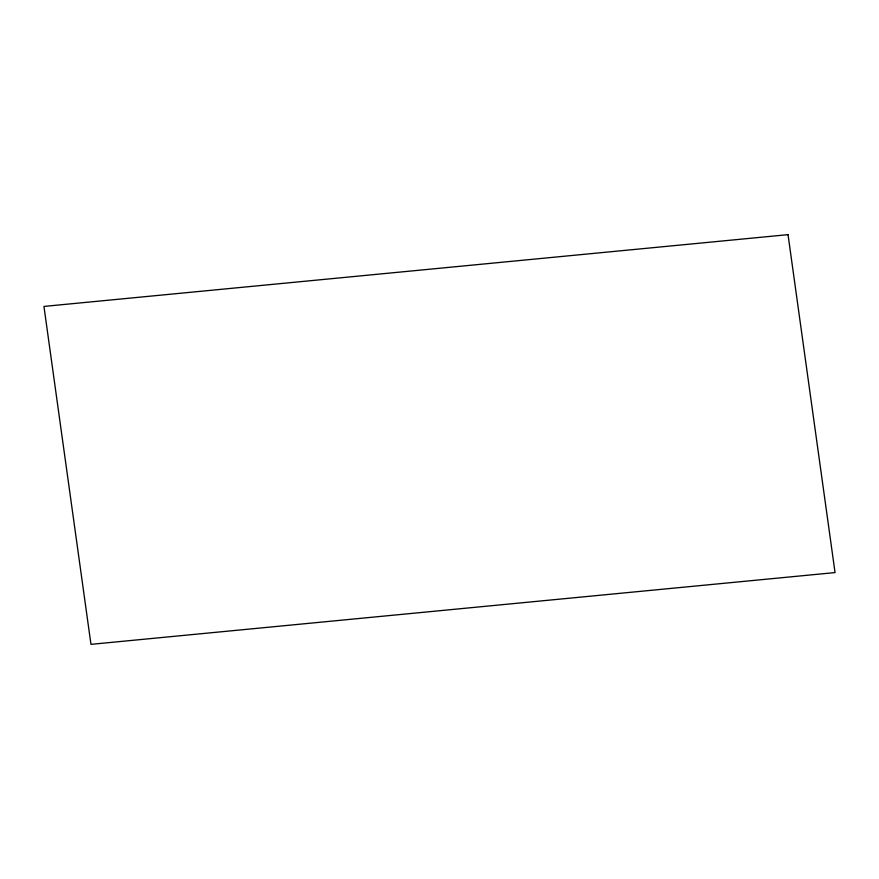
<?xml version="1.0" encoding="UTF-8"?>
<svg xmlns="http://www.w3.org/2000/svg" width="879" height="879" viewBox="0 0 879 879"><rect width="100%" height="100%" fill="white"/><g stroke="black" fill="none" stroke-linecap="round" stroke-linejoin="round"><path stroke-width="1.32" d="M788.034 234.649L43.95 306.419L90.966 644.351L835.05 572.581L788.034 234.649"/></g></svg>
